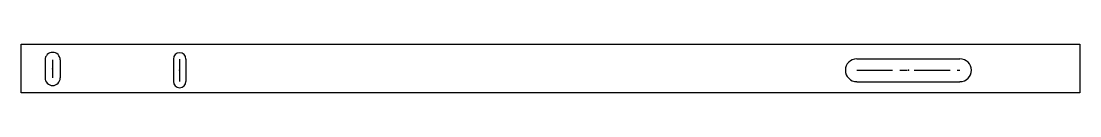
# Model space of a CAD drawing. Header units: millimetres. Extents: x 0 to 375, y 0 to 17.
import ezdxf

# ---------------------------------------------------------------- set-up
doc = ezdxf.new("R2010")
doc.units = ezdxf.units.MM
doc.header["$PDSIZE"] = -1
doc.linetypes.add('CENTERX2', pattern=[20.32, 12.7, -2.54, 2.54, -2.54])

msp = doc.modelspace()

# ---------------------------------------------------------------- linework, layer by layer
at = {"color": 7, "linetype": 'Continuous'}
for p, q in [((0, 0), (0, 17.39)), ((0, 17.39), (374.63, 17.39)), ((374.63, 17.39), (374.63, 0)), ((8.44, 11.75), (8.44, 5.33)), ((13.83, 11.75), (13.83, 5.33)), ((53.85, 12.06), (53.85, 4.06)), ((58.29, 12.06), (58.29, 4.06)), ((295.69, 12.1), (332.2, 12.1)), ((295.69, 4.01), (332.2, 4.01)), ((374.63, 0), (0, 0))]:
    msp.add_line(p, q, dxfattribs=at)
at = {"color": 7, "linetype": 'CENTERX2'}
for p, q in [((11.14, 11.75), (11.14, 5.33)), ((56.07, 12.06), (56.07, 4.06)), ((295.69, 8.06), (332.2, 8.06))]:
    msp.add_line(p, q, dxfattribs=at)
at = {"color": 7, "linetype": 'Continuous'}
for centre, radius, start, end in [((11.14, 11.75), 2.69, 0, 180), ((56.07, 12.06), 2.22, 0, 180), ((295.69, 8.06), 4.04, 90, 270), ((332.2, 8.06), 4.04, 270, 90), ((11.14, 5.33), 2.69, 180, 0), ((56.07, 4.06), 2.22, 180, 0)]:
    msp.add_arc(centre, radius, start, end, dxfattribs=at)
for p in [(11.14, 8.54), (56.07, 8.06), (313.94, 8.06)]:
    msp.add_point(p, dxfattribs=at)

doc.saveas('drawing.dxf')
